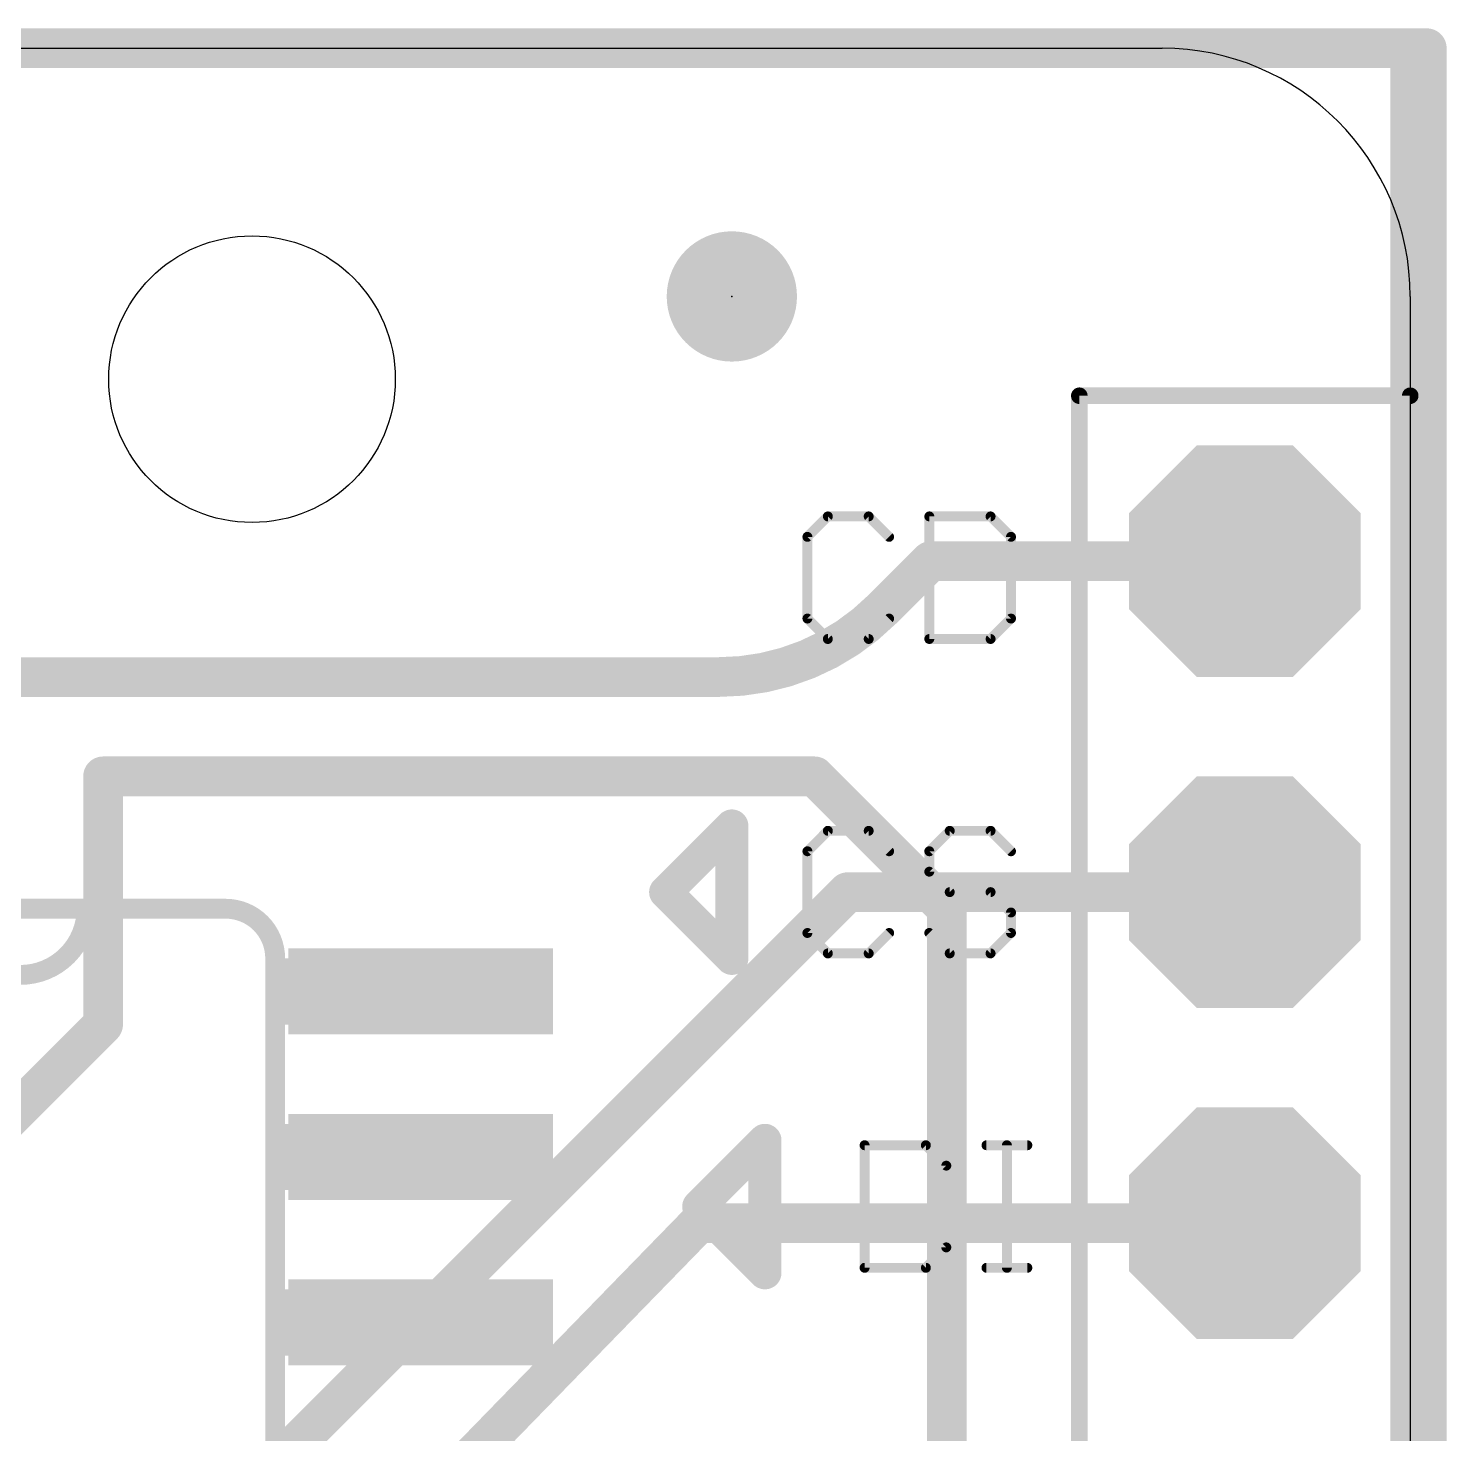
# Model space of a CAD drawing. Extents: x -4.9 to 32, y -0.2 to 25.6.
# Drawn here: x 21.14 to 32.03, y 14.77 to 25.55 of the extents above; entities that cross this region are included whole.
import ezdxf

# ---------------------------------------------------------------- set-up
doc = ezdxf.new("R2010")
doc.units = 0
for name, color, linetype in [('1', 12, 'CONTINUOUS'), ('16', 132, 'CONTINUOUS'), ('17', 110, 'CONTINUOUS'), ('20', 53, 'CONTINUOUS'), ('21', 253, 'CONTINUOUS'), ('23', 53, 'CONTINUOUS'), ('25', 253, 'CONTINUOUS'), ('51', 253, 'CONTINUOUS')]:
    doc.layers.add(name, color=color, linetype=linetype)

# ---------------------------------------------------------------- blocks, each defined once
blk = doc.blocks.new('RECT')
blk.add_solid([(-0.5, -0.5), (0.5, -0.5), (-0.5, 0.5), (0.5, 0.5)])
blk = doc.blocks.new('OCTAGONP')
at = {"const_width": 0.5}
blk.add_lwpolyline([(-0.25, -0.1036), (-0.25, 0.1036), (-0.1036, 0.25), (0.1036, 0.25), (0.25, 0.1036), (0.25, -0.1036), (0.1036, -0.25), (-0.1036, -0.25), (-0.25, -0.1036), (-0.25, 0.1036)], dxfattribs=at)
blk = doc.blocks.new('PIE')
at = {"const_width": 0.5}
blk.add_lwpolyline([(0, -0.25, 1), (0, 0.25, 1), (0, -0.25)], format="xyb", dxfattribs=at)

msp = doc.modelspace()

# ---------------------------------------------------------------- linework, layer by layer
at = {"layer": '1', "const_width": 0.3048}
for points in [[(31.75, 25.4), (-0.127, 25.4)], [(31.75, 0), (31.75, 25.4)], [(27.6988, 21.0948), (28.067, 21.463)], [(28.067, 21.463), (30.48, 21.463)], [(30.48, 21.463), (30.861, 21.463)], [(17.816, 20.574), (26.4415, 20.574)], [(21.717, 19.812), (21.717, 17.907)], [(27.178, 19.812), (21.717, 19.812)], [(28.194, 18.796), (27.178, 19.812)], [(28.194, 11.303), (28.194, 18.796)], [(21.717, 17.907), (19.431, 15.621)]]:
    msp.add_lwpolyline(points, dxfattribs=at)
at = {"layer": '1'}
for points, const_width in [([(31.8262, 25.4, 1), (31.6738, 25.4)], 0.1524), ([(31.75, 25.3238, 1), (31.75, 25.4762)], 0.1524), ([(28.067, 21.5392, 1), (28.067, 21.3868)], 0.1524), ([(28.1209, 21.4091, 1), (28.0131, 21.5169)], 0.1524), ([(30.48, 21.5392, 1), (30.48, 21.3868)], 0.1524), ([(30.48, 21.3868, 1), (30.48, 21.5392)], 0.1524), ([(30.861, 21.3868, 1), (30.861, 21.5392)], 0.1524), ([(26.4415, 20.574, 0.1989), (27.6988, 21.0948)], 0.3048), ([(27.7527, 21.0409, 1), (27.6449, 21.1487)], 0.1524), ([(27.6449, 21.1487, 1), (27.7527, 21.0409)], 0.1524), ([(26.4415, 20.6502, 1), (26.4415, 20.4978)], 0.1524), ([(26.4415, 20.4978, 1), (26.4415, 20.6502)], 0.1524), ([(21.7932, 19.812, 1), (21.6408, 19.812)], 0.1524), ([(21.717, 19.8882, 1), (21.717, 19.7358)], 0.1524), ([(27.2319, 19.8659, 1), (27.1241, 19.7581)], 0.1524), ([(27.178, 19.7358, 1), (27.178, 19.8882)], 0.1524), ([(28.2702, 18.796, 1), (28.1178, 18.796)], 0.1524), ([(28.1401, 18.7421, 1), (28.2479, 18.8499)], 0.1524), ([(21.6408, 17.907, 1), (21.7932, 17.907)], 0.1524), ([(21.7709, 17.8531, 1), (21.6631, 17.9609)], 0.1524)]:
    msp.add_lwpolyline(points, format="xyb", dxfattribs=dict(at, const_width=const_width))
at = {"layer": '16', "const_width": 0.3048}
for points in [[(31.877, 25.4), (0, 25.4)], [(31.877, 1.778), (31.877, 25.4)], [(20.447, 11.938), (27.432, 18.923)], [(27.432, 18.923), (28.829, 18.923)], [(28.829, 18.923), (30.48, 18.923)], [(30.48, 18.923), (30.734, 18.923)], [(21.59, 11.557), (26.289, 16.383)], [(26.289, 16.383), (30.48, 16.383)]]:
    msp.add_lwpolyline(points, dxfattribs=at)
at = {"layer": '16', "const_width": 0.1524}
for points in [[(31.9532, 25.4, 1), (31.8008, 25.4)], [(31.877, 25.3238, 1), (31.877, 25.4762)], [(27.432, 18.9992, 1), (27.432, 18.8468)], [(27.4859, 18.8691, 1), (27.3781, 18.9769)], [(28.829, 18.9992, 1), (28.829, 18.8468)], [(28.829, 18.8468, 1), (28.829, 18.9992)], [(30.48, 18.9992, 1), (30.48, 18.8468)], [(30.48, 18.8468, 1), (30.48, 18.9992)], [(30.734, 18.8468, 1), (30.734, 18.9992)], [(26.289, 16.4592, 1), (26.289, 16.3068)], [(26.3436, 16.3298, 1), (26.2344, 16.4362)], [(30.48, 16.3068, 1), (30.48, 16.4592)]]:
    msp.add_lwpolyline(points, format="xyb", dxfattribs=at)
at = {"layer": '20'}
for p, q in [((1.905, 25.4), (29.845, 25.4)), ((31.75, 23.495), (31.75, 1.905))]:
    msp.add_line(p, q, dxfattribs=at)
msp.add_circle((22.86, 22.86), 1.1, dxfattribs=at)
msp.add_arc((29.845, 23.495), 1.905, 0, 90, dxfattribs=at)
at = {"layer": '21'}
for points, const_width in [([(29.21, 2.413), (29.21, 22.733)], 0.127), ([(29.21, 22.733), (31.75, 22.733)], 0.127), ([(31.75, 22.733), (31.75, 2.413)], 0.127), ([(21.59, 18.796), (20.574, 18.796)], 0.1524), ([(22.6568, 18.796), (21.59, 18.796)], 0.1524), ([(23.0378, 9.017), (23.0378, 18.415)], 0.1524)]:
    msp.add_lwpolyline(points, dxfattribs=dict(at, const_width=const_width))
for points, const_width in [([(29.2417, 22.733, 1), (29.1783, 22.733)], 0.0635), ([(29.21, 22.7647, 1), (29.21, 22.7013)], 0.0635), ([(31.7817, 22.733, 1), (31.7183, 22.733)], 0.0635), ([(31.75, 22.7013, 1), (31.75, 22.7647)], 0.0635), ([(20.574, 18.796, 1), (21.59, 18.796)], 0.1524), ([(21.59, 18.8341, 1), (21.59, 18.7579)], 0.0762), ([(21.6281, 18.796, 1), (21.5519, 18.796)], 0.0762), ([(21.59, 18.7579, 1), (21.59, 18.8341)], 0.0762), ([(23.0378, 18.415, 0.4142), (22.6568, 18.796)], 0.1524), ([(22.6568, 18.8341, 1), (22.6568, 18.7579)], 0.0762), ([(22.6568, 18.7579, 1), (22.6568, 18.8341)], 0.0762), ([(23.0759, 18.415, 1), (22.9997, 18.415)], 0.0762), ([(22.9997, 18.415, 1), (23.0759, 18.415)], 0.0762)]:
    msp.add_lwpolyline(points, format="xyb", dxfattribs=dict(at, const_width=const_width))
at = {"layer": '23'}
msp.add_point((26.543, 23.495), dxfattribs=at)
at = {"layer": '25'}
for points, const_width in [([(27.2798, 21.8067), (27.1231, 21.6499)], 0.0762), ([(27.5934, 21.8067), (27.2798, 21.8067)], 0.0762), ([(27.7501, 21.6499), (27.5934, 21.8067)], 0.0762), ([(28.0586, 21.8067), (28.0586, 20.8661)], 0.0762), ([(28.5289, 21.8067), (28.0586, 21.8067)], 0.0762), ([(28.6857, 21.6499), (28.5289, 21.8067)], 0.0762), ([(27.1231, 21.6499), (27.1231, 21.0229)], 0.0762), ([(28.6857, 21.0229), (28.6857, 21.6499)], 0.0762), ([(27.1231, 21.0229), (27.2798, 20.8661)], 0.0762), ([(27.5934, 20.8661), (27.7501, 21.0229)], 0.0762), ([(28.5289, 20.8661), (28.6857, 21.0229)], 0.0762), ([(27.2798, 20.8661), (27.5934, 20.8661)], 0.0762), ([(28.0586, 20.8661), (28.5289, 20.8661)], 0.0762), ([(26.035, 18.923), (26.543, 19.431)], 0.254), ([(26.543, 19.431), (26.543, 18.415)], 0.254), ([(27.2798, 19.3937), (27.1231, 19.2369)], 0.0762), ([(27.5934, 19.3937), (27.2798, 19.3937)], 0.0762), ([(27.7501, 19.2369), (27.5934, 19.3937)], 0.0762), ([(28.2153, 19.3937), (28.0586, 19.2369)], 0.0762), ([(28.5289, 19.3937), (28.2153, 19.3937)], 0.0762), ([(28.6857, 19.2369), (28.5289, 19.3937)], 0.0762), ([(27.1231, 19.2369), (27.1231, 18.6099)], 0.0762), ([(28.0586, 19.2369), (28.0586, 19.0802)], 0.0762), ([(28.0586, 19.0802), (28.2153, 18.9234)], 0.0762), ([(26.543, 18.415), (26.035, 18.923)], 0.254), ([(28.2153, 18.9234), (28.5289, 18.9234)], 0.0762), ([(28.5289, 18.9234), (28.6857, 18.7666)], 0.0762), ([(28.6857, 18.7666), (28.6857, 18.6099)], 0.0762), ([(27.1231, 18.6099), (27.2798, 18.4531)], 0.0762), ([(27.5934, 18.4531), (27.7501, 18.6099)], 0.0762), ([(28.2153, 18.4531), (28.0586, 18.6099)], 0.0762), ([(28.6857, 18.6099), (28.5289, 18.4531)], 0.0762), ([(27.2798, 18.4531), (27.5934, 18.4531)], 0.0762), ([(28.5289, 18.4531), (28.2153, 18.4531)], 0.0762), ([(26.289, 16.51), (26.797, 17.018)], 0.254), ([(26.797, 17.018), (26.797, 16.002)], 0.254), ([(27.5619, 16.9807), (27.5619, 16.0401)], 0.0762), ([(28.0322, 16.9807), (27.5619, 16.9807)], 0.0762), ([(28.189, 16.8239), (28.0322, 16.9807)], 0.0762), ([(28.4974, 16.9807), (28.811, 16.9807)], 0.0762), ([(28.6542, 16.0401), (28.6542, 16.9807)], 0.0762), ([(28.189, 16.1969), (28.189, 16.8239)], 0.0762), ([(26.797, 16.002), (26.289, 16.51)], 0.254), ([(28.0322, 16.0401), (28.189, 16.1969)], 0.0762), ([(27.5619, 16.0401), (28.0322, 16.0401)], 0.0762), ([(28.4974, 16.0401), (28.811, 16.0401)], 0.0762)]:
    msp.add_lwpolyline(points, dxfattribs=dict(at, const_width=const_width))
for points, const_width in [([(27.2798, 21.8258, 1), (27.2798, 21.7877)], 0.0381), ([(27.2933, 21.7932, 1), (27.2664, 21.8202)], 0.0381), ([(27.6068, 21.8202, 1), (27.5799, 21.7932)], 0.0381), ([(27.5934, 21.7877, 1), (27.5934, 21.8258)], 0.0381), ([(28.0586, 21.8258, 1), (28.0586, 21.7877)], 0.0381), ([(28.0776, 21.8067, 1), (28.0395, 21.8067)], 0.0381), ([(28.5424, 21.8202, 1), (28.5154, 21.7932)], 0.0381), ([(28.5289, 21.7877, 1), (28.5289, 21.8258)], 0.0381), ([(27.1421, 21.6499, 1), (27.104, 21.6499)], 0.0381), ([(27.1096, 21.6634, 1), (27.1365, 21.6365)], 0.0381), ([(27.7367, 21.6365, 1), (27.7636, 21.6634)], 0.0381), ([(28.7047, 21.6499, 1), (28.6666, 21.6499)], 0.0381), ([(28.6722, 21.6365, 1), (28.6991, 21.6634)], 0.0381), ([(27.104, 21.0229, 1), (27.1421, 21.0229)], 0.0381), ([(27.1365, 21.0363, 1), (27.1096, 21.0094)], 0.0381), ([(27.7636, 21.0094, 1), (27.7367, 21.0363)], 0.0381), ([(28.6666, 21.0229, 1), (28.7047, 21.0229)], 0.0381), ([(28.6991, 21.0094, 1), (28.6722, 21.0363)], 0.0381), ([(27.2798, 20.8851, 1), (27.2798, 20.847)], 0.0381), ([(27.5934, 20.847, 1), (27.5934, 20.8851)], 0.0381), ([(28.0586, 20.8851, 1), (28.0586, 20.847)], 0.0381), ([(28.5289, 20.847, 1), (28.5289, 20.8851)], 0.0381), ([(27.2664, 20.8526, 1), (27.2933, 20.8796)], 0.0381), ([(27.5799, 20.8796, 1), (27.6068, 20.8526)], 0.0381), ([(28.0395, 20.8661, 1), (28.0776, 20.8661)], 0.0381), ([(28.5154, 20.8796, 1), (28.5424, 20.8526)], 0.0381), ([(26.6065, 19.431, 1), (26.4795, 19.431)], 0.127), ([(26.5879, 19.3861, 1), (26.4981, 19.4759)], 0.127), ([(27.2798, 19.4128, 1), (27.2798, 19.3747)], 0.0381), ([(27.2933, 19.3802, 1), (27.2664, 19.4072)], 0.0381), ([(27.6068, 19.4072, 1), (27.5799, 19.3802)], 0.0381), ([(27.5934, 19.3747, 1), (27.5934, 19.4128)], 0.0381), ([(28.2153, 19.4128, 1), (28.2153, 19.3747)], 0.0381), ([(28.2288, 19.3802, 1), (28.2019, 19.4072)], 0.0381), ([(28.5424, 19.4072, 1), (28.5154, 19.3802)], 0.0381), ([(28.5289, 19.3747, 1), (28.5289, 19.4128)], 0.0381), ([(27.1421, 19.2369, 1), (27.104, 19.2369)], 0.0381), ([(27.1096, 19.2504, 1), (27.1365, 19.2235)], 0.0381), ([(27.7367, 19.2235, 1), (27.7636, 19.2504)], 0.0381), ([(28.0776, 19.2369, 1), (28.0395, 19.2369)], 0.0381), ([(28.0451, 19.2504, 1), (28.0721, 19.2235)], 0.0381), ([(28.6722, 19.2235, 1), (28.6991, 19.2504)], 0.0381), ([(28.0721, 19.0936, 1), (28.0451, 19.0667)], 0.0381), ([(28.0395, 19.0802, 1), (28.0776, 19.0802)], 0.0381), ([(26.0799, 18.9679, 1), (25.9901, 18.8781)], 0.127), ([(25.9901, 18.9679, 1), (26.0799, 18.8781)], 0.127), ([(28.2153, 18.9425, 1), (28.2153, 18.9044)], 0.0381), ([(28.2019, 18.9099, 1), (28.2288, 18.9369)], 0.0381), ([(28.5424, 18.9369, 1), (28.5154, 18.9099)], 0.0381), ([(28.5289, 18.9044, 1), (28.5289, 18.9425)], 0.0381), ([(28.7047, 18.7666, 1), (28.6666, 18.7666)], 0.0381), ([(28.6722, 18.7532, 1), (28.6991, 18.7801)], 0.0381), ([(27.104, 18.6099, 1), (27.1421, 18.6099)], 0.0381), ([(27.1365, 18.6233, 1), (27.1096, 18.5964)], 0.0381), ([(27.7636, 18.5964, 1), (27.7367, 18.6233)], 0.0381), ([(28.0721, 18.6233, 1), (28.0451, 18.5964)], 0.0381), ([(28.6666, 18.6099, 1), (28.7047, 18.6099)], 0.0381), ([(28.6991, 18.5964, 1), (28.6722, 18.6233)], 0.0381), ([(26.4981, 18.3701, 1), (26.5879, 18.4599)], 0.127), ([(26.4795, 18.415, 1), (26.6065, 18.415)], 0.127), ([(27.2798, 18.4721, 1), (27.2798, 18.434)], 0.0381), ([(27.2664, 18.4396, 1), (27.2933, 18.4666)], 0.0381), ([(27.5799, 18.4666, 1), (27.6068, 18.4396)], 0.0381), ([(27.5934, 18.434, 1), (27.5934, 18.4721)], 0.0381), ([(28.2153, 18.4721, 1), (28.2153, 18.434)], 0.0381), ([(28.2019, 18.4396, 1), (28.2288, 18.4666)], 0.0381), ([(28.5154, 18.4666, 1), (28.5424, 18.4396)], 0.0381), ([(28.5289, 18.434, 1), (28.5289, 18.4721)], 0.0381), ([(26.8605, 17.018, 1), (26.7335, 17.018)], 0.127), ([(26.8419, 16.9731, 1), (26.7521, 17.0629)], 0.127), ([(27.5619, 16.9998, 1), (27.5619, 16.9617)], 0.0381), ([(27.581, 16.9807, 1), (27.5429, 16.9807)], 0.0381), ([(28.0457, 16.9942, 1), (28.0187, 16.9672)], 0.0381), ([(28.0322, 16.9617, 1), (28.0322, 16.9998)], 0.0381), ([(28.4974, 16.9998, 1), (28.4974, 16.9617)], 0.0381), ([(28.6732, 16.9807, 1), (28.6351, 16.9807)], 0.0381), ([(28.811, 16.9617, 1), (28.811, 16.9998)], 0.0381), ([(28.208, 16.8239, 1), (28.1699, 16.8239)], 0.0381), ([(28.1755, 16.8105, 1), (28.2024, 16.8374)], 0.0381), ([(26.3339, 16.5549, 1), (26.2441, 16.4651)], 0.127), ([(26.2441, 16.5549, 1), (26.3339, 16.4651)], 0.127), ([(28.2024, 16.1834, 1), (28.1755, 16.2103)], 0.0381), ([(28.1699, 16.1969, 1), (28.208, 16.1969)], 0.0381), ([(26.7335, 16.002, 1), (26.8605, 16.002)], 0.127), ([(26.7521, 15.9571, 1), (26.8419, 16.0469)], 0.127), ([(27.5619, 16.0592, 1), (27.5619, 16.0211)], 0.0381), ([(27.5429, 16.0401, 1), (27.581, 16.0401)], 0.0381), ([(28.0187, 16.0536, 1), (28.0457, 16.0266)], 0.0381), ([(28.0322, 16.0211, 1), (28.0322, 16.0592)], 0.0381), ([(28.4974, 16.0592, 1), (28.4974, 16.0211)], 0.0381), ([(28.6351, 16.0401, 1), (28.6732, 16.0401)], 0.0381), ([(28.811, 16.0211, 1), (28.811, 16.0592)], 0.0381)]:
    msp.add_lwpolyline(points, format="xyb", dxfattribs=dict(at, const_width=const_width))

# ---------------------------------------------------------------- block references
at = {"layer": '1'}
msp.add_blockref('PIE', (26.543, 23.495), dxfattribs=at)
at = {"layer": '1', "xscale": 0.6604, "yscale": 2.032, "rotation": 270}
for p in [(24.1554, 18.161), (24.1554, 16.891), (24.1554, 15.621)]:
    msp.add_blockref('RECT', p, dxfattribs=at)
at = {"layer": '17', "xscale": 1.778, "yscale": 1.778, "rotation": 180}
for p in [(30.48, 21.463), (30.48, 21.463), (30.48, 18.923), (30.48, 18.923), (30.48, 16.383), (30.48, 16.383)]:
    msp.add_blockref('OCTAGONP', p, dxfattribs=at)
at = {"layer": '51', "xscale": 0.508}
for p, yscale, rotation in [((30.48, 21.463), 0.508, 90), ((30.48, 18.923), 0.508, 90), ((23.6093, 18.161), 1.143, 270), ((23.6093, 16.891), 1.143, 270), ((30.48, 16.383), 0.508, 90), ((23.6093, 15.621), 1.143, 270)]:
    msp.add_blockref('RECT', p, dxfattribs=dict(at, yscale=yscale, rotation=rotation))

doc.saveas('drawing.dxf')
